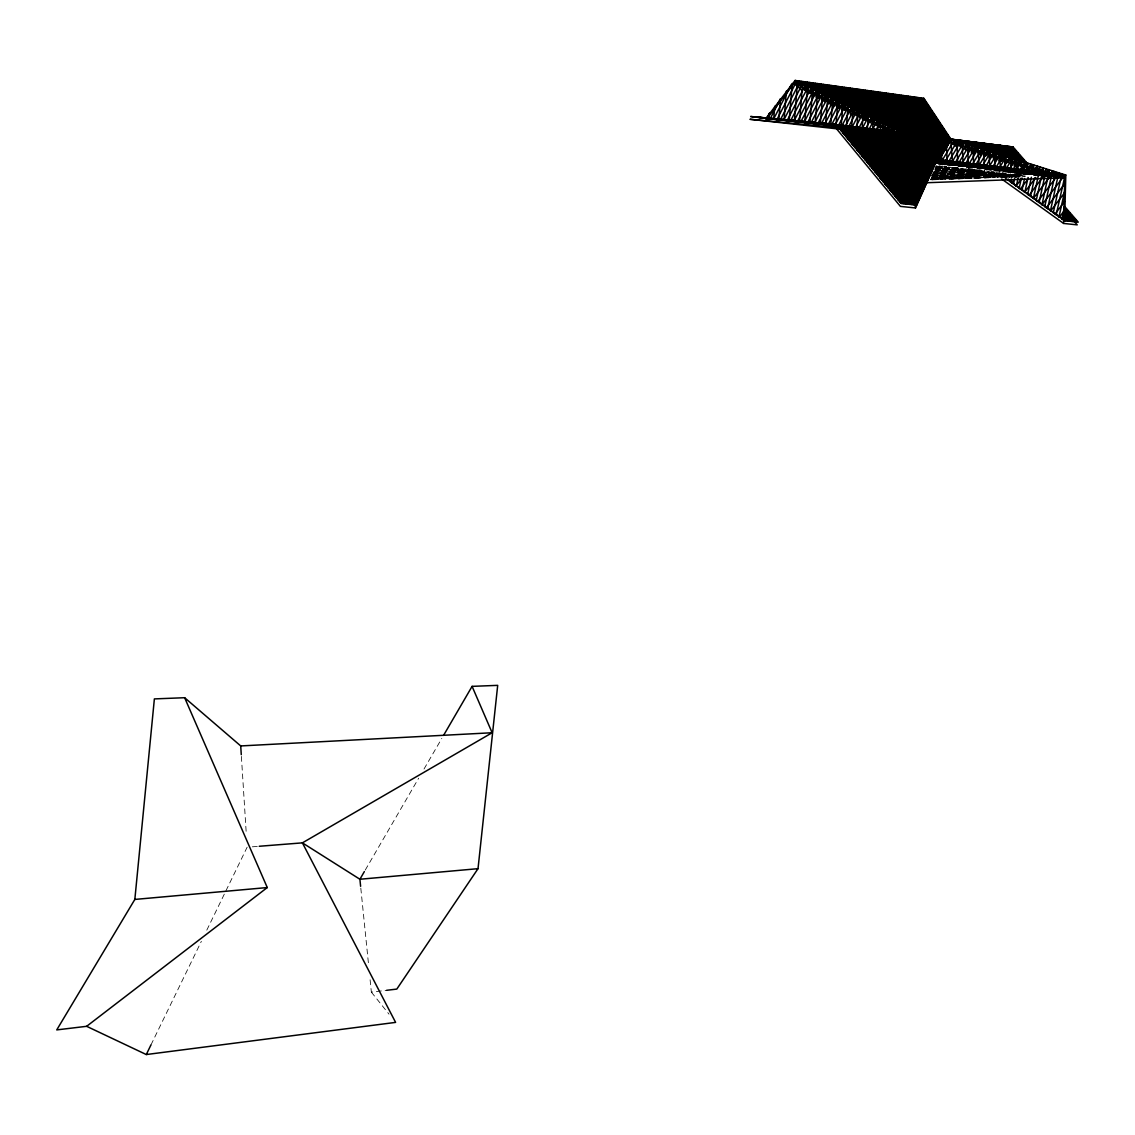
<?xml version="1.0" encoding="UTF-8"?>
<svg xmlns="http://www.w3.org/2000/svg" width="1135" height="1135" viewBox="0 0 1135 1135"><rect width="100%" height="100%" fill="white"/><g stroke="black" fill="none" stroke-linecap="round" stroke-linejoin="round"><path stroke-width="0.75" stroke-dasharray="5 3.75" d="M1002.12 176.124L1002.815 172.846M1004.957 178.167L1006.05 172.988M1011.668 177.33L1012.363 174.066M1014.931 177.429L1015.655 174.01M1018.081 177.968L1018.804 174.634M150.941 1044.966L201.363 941.312M206.797 930.147L247.132 847.221M365.243 870.077L418.659 778.213M424.008 769.033L441.813 738.417M930.516 179.827L938.432 166.618M942.206 166.363L934.204 179.699L930.714 179.302M945.98 166.079L937.893 179.571L931.083 178.791M948.86 167.313L941.582 179.429L932.856 178.436L988.698 171.626M952.35 167.54L945.285 179.302L931.58 177.727M956.124 167.271L948.988 179.16L931.48 177.159M959.018 168.505L952.691 179.032L932.019 176.663M962.508 168.718L956.394 178.904L931.821 176.081M966.296 168.462L960.096 178.762L932.445 175.584M970.084 168.193L963.799 178.635L932.161 174.989M972.979 169.427L967.517 178.493L932.856 174.492M976.483 169.64L971.234 178.365L934.261 174.095M979.377 170.86L974.951 178.238L933.254 173.4M983.165 170.605L978.668 178.096L934.02 172.917M985.833 172.236L982.385 177.968L933.637 172.293M989.606 172.009L986.116 177.826L932.729 171.612M993.395 171.782L989.833 177.698L935.765 171.385M996.289 173.045L993.565 177.557L934.871 170.704M999.878 173.144L997.296 177.429L934.403 170.066M1003.652 172.931L1001.027 177.287L935.283 169.597M1006.546 174.194L1004.759 177.159L934.786 168.945L948.676 167.313M1008.504 177.032L1010.32 173.995M1017.726 173.854L1015.981 176.762L936.105 167.342M1005.993 172.775L1003 176.762L999.552 172.733M1009.327 177.202L1011.328 174.535M1015.683 177.613L1017.698 174.946M937.028 166.391L940.532 165.965M935.51 167.058L944.277 165.965M935.737 167.498L946.25 166.192M935.978 167.937L946.476 166.646L939.468 165.951M936.219 168.377L946.703 167.086M934.97 169.47L952.393 167.313M935.212 169.895L956.096 167.327L959.586 167.739M935.467 170.335L959.784 167.342M935.722 170.761L958.281 167.994M934.233 171.399L958.493 168.434M932.757 172.052L958.72 168.874M934.247 172.321L962.168 168.902M932.686 172.974L965.828 168.916M932.856 173.414L969.503 168.931M933.027 173.839L974.894 168.746M933.197 174.279L975.064 169.186M931.622 174.918L975.235 169.626L968.283 168.774M931.778 175.357L975.405 170.051M931.948 175.783L977.306 170.278M932.105 176.223L980.952 170.293M932.261 176.649L984.598 170.307M932.417 177.074L984.754 170.747M932.573 177.5L984.91 171.186M932.715 177.925L985.052 171.626M931.267 178.989L992.331 171.64M930.374 179.543L994.402 171.853M932.161 179.77L994.53 172.279M370.109 979.789L371.358 992.146L386.638 990.302M994.643 172.719L937.411 179.585L936.801 165.426M994.757 173.158L942.66 179.387L942.064 165.696M998.332 173.173L947.924 179.202L947.413 167.412M1001.921 173.187L953.187 179.018L952.662 166.93M1005.511 173.201L958.451 178.819L957.926 166.788M1005.61 173.641L963.728 178.635L963.274 168.363M1005.695 174.081L969.006 178.45L968.552 168.221M1005.78 174.506L974.284 178.252L973.83 168.079M1009.356 174.52L979.562 178.067L979.193 169.64M1012.931 174.549L984.854 177.869L984.485 169.498M1016.52 174.563L990.16 177.684L989.862 171.03M1020.095 174.577L995.452 177.5L995.296 173.967M1022.763 174.705L1000.758 177.301L1000.602 173.783M1006.078 177.117L1022.961 175.116M1011.399 176.918L1023.188 175.528M1016.719 176.734L1020.067 176.336M1022.039 176.535L1025.387 176.138L1007.908 174.066M252.31 846.823L257.489 846.412M931.551 179.869L995.14 177.571M1002.205 177.33L1019.883 176.691M936.914 168.023L1012.236 176.89L1013.952 174.052L1017.258 177.94M935.694 168.462L1012.533 177.344M976.994 169.81L983.96 170.633M1016.761 174.464L1023.543 175.272M948.236 167.001L958.777 168.235M960.522 168.448L993.877 172.406M995.636 172.605L1006.163 173.854M936.531 166.207L1019.996 176.081M935.566 166.675L1019.84 176.521M998.374 173.158L1004.149 177.287M991.621 171.768L998.814 176.932M1017.755 174.705L1020.039 177.358M1015.825 174.364L1018.095 177.003M1012.533 174.364L1014.846 177.046M1010.59 174.024L1012.888 176.691M1009.767 174.989L1012.065 177.642M1007.795 174.606L1010.065 177.259M1004.659 172.889L1008.064 176.847M1002.659 172.477L1007.156 177.727M1001.751 173.357L1005.099 177.259M371.358 992.146L388.993 1014.137M360.802 888.081L368.492 963.913M241.386 756.421L246.252 833.26"/><path stroke-width="1.5" d="M1073.795 220.899L1077.228 224.858L1063.608 223.439L1064.772 177.798L949.867 141.79L922.968 101.043M1064.531 206.315L1078.25 222.134L1064.63 220.701L1065.808 175.031L950.846 139.052L947.328 138.867M768.537 118.693L768.934 113.812M774.737 106.264L773.701 119.246L840.113 125.418M778.851 119.785L780.539 98.688M784.03 120.338L786.356 91.112M792.173 83.536L789.194 120.877L837.985 125.63M794.372 121.431L797.536 81.819L796.869 82.529L795.748 80.557M799.551 121.984L802.558 84.274L800.757 86.189L797.721 80.826M804.729 122.523L807.595 86.714L804.644 89.849M815.114 123.63L817.682 91.623L813.483 96.049M820.307 124.183L822.733 94.077L818.448 98.575M825.514 124.736L827.784 96.532L823.457 101.072M835.928 125.843L837.9 101.441L833.501 106.052M841.29 124.666L842.964 103.909L838.538 108.534M846.369 126.936L848.029 106.378L844.355 110.194M851.732 125.801L853.094 108.846L849.434 112.635M856.826 128.056L858.173 111.315L854.527 115.089M862.061 128.61L863.253 113.784L859.621 117.543M867.296 129.163L868.346 116.252L864.7 119.998M877.795 130.27L878.533 121.204L874.901 124.935M883.044 130.823L883.626 123.687L879.994 127.404M898.835 132.497L898.948 131.135M923.294 101.88L923.28 98.291M924.387 105.413L924.798 100.348L923.549 101.611L921.45 98.036M925.607 107.257L926.032 102.193L923.635 104.633L919.605 97.78M926.841 109.102L927.267 104.065L923.72 107.655L917.775 97.525M928.061 111.23L928.501 105.924L923.805 110.691L915.945 97.269M929.295 113.089L929.735 107.797L923.89 113.727L914.101 97.014M930.544 114.961L930.984 109.684L923.975 116.777L912.256 96.759M931.792 116.848L932.232 111.57L924.06 119.828L910.412 96.503M933.041 118.721L933.481 113.457L924.145 122.892L908.567 96.234M934.304 120.594L934.729 115.359L924.245 125.971L906.723 95.978M935.566 122.481L935.992 117.26L924.33 129.035L904.865 95.723M936.829 124.368L937.255 119.161L924.415 132.128L903.02 95.468M938.092 126.255L938.517 121.076L924.5 135.221L901.162 95.212M939.369 128.127L939.794 123.006L924.585 138.314L899.303 94.957M940.645 130L941.071 124.935L924.684 141.421L897.444 94.687M941.795 133.533L942.348 126.865L924.77 144.542L895.586 94.432M943.1 135.335L943.639 128.808L924.855 147.663L893.713 94.177M944.391 137.094L944.916 130.752L924.94 150.785L891.855 93.921M945.71 138.754L946.207 132.696L926.274 152.672M950.08 138.967L932.743 155.949M184.636 697.713L267.278 887.556L86.643 1026.31L56.75 1029.899L134.838 899.431L154.374 698.905L184.636 697.713L240.719 745.936L492.136 732.742L472.089 686.363L497.697 685.356L478.019 868.672L396.81 989.082L386.638 990.302M801.977 87.338L802.317 84.146L783.689 120.296M804.715 89.92L805.183 85.551L787.08 120.665L759.499 117.302M807.453 92.488L808.049 86.941L790.471 121.019M810.376 93.382L810.915 88.331L793.862 121.374M813.1 96.049L813.795 89.736L797.267 121.743L765.77 117.884M815.994 97.184L816.661 91.126L800.672 122.098M818.973 97.653L819.541 92.517L804.062 122.452M821.683 100.447L822.407 93.921L807.467 122.821M824.577 101.625L825.287 95.312L810.872 123.176L772.055 118.48M827.585 101.88L828.167 96.716L814.277 123.545M830.281 104.761L831.033 98.121L817.697 123.899M833.189 105.966L833.913 99.511L821.102 124.268L780.483 119.26M836.211 106.108L836.793 100.916L824.521 124.623M839.106 107.357L839.673 102.32L827.926 124.992M841.815 110.265L842.567 103.711L831.345 125.347L786.839 119.842M844.851 110.322L845.447 105.115L834.764 125.715M847.746 111.599L848.327 106.52L838.183 126.07M850.456 114.55L851.222 107.924L842.411 124.893M853.506 114.55L854.102 109.329L845.036 126.808M856.4 115.841L856.996 110.733L848.469 127.163M859.294 117.146L859.89 112.138L851.903 127.531M862.16 118.764L862.784 113.543L855.322 127.886M865.069 120.069L865.679 114.947L858.755 128.255M867.977 121.388L868.573 116.366L862.203 128.624M870.843 122.991L871.467 117.77L865.636 128.979L860.302 128.227M873.751 124.311L874.361 119.175L869.069 129.347M876.66 125.644L877.27 120.594L872.517 129.716L873.439 118.721L869.793 122.466M879.54 127.234L880.164 121.998L875.965 130.085M882.448 128.553L883.073 123.417L879.412 130.44M885.357 129.887L885.981 124.822L882.86 130.809M891.145 132.809L891.784 127.645L889.755 131.546M894.267 132.454L894.692 129.064L893.202 131.901L825.514 123.431M897.175 133.958L897.601 130.482L896.664 132.27M903.077 138.867L903.715 133.788L902.949 134.781L901.218 132.724L893.571 131.944L893.841 128.638L890.209 132.341M903.942 139.633L904.595 134.469L903.332 136.867L839.432 128.808M904.808 140.385L905.46 135.15L903.659 138.612L841.035 130.738M905.702 140.939L906.34 135.845L903.985 140.357L842.624 132.681M906.567 141.705L907.22 136.54L904.311 142.102L844.227 134.625M907.447 142.471L908.099 137.221L904.638 143.861L845.83 136.569M908.341 143.01L908.993 137.917L904.964 145.606L847.434 138.498M909.22 143.776L909.873 138.612L904.936 145.436L893.458 131.731M910.086 144.571L910.752 139.307L905.617 149.139L850.64 142.4M911.008 145.081L911.646 140.002L905.957 150.898L852.243 144.344M911.873 145.876L912.54 140.712L906.283 152.657L853.846 146.302M912.753 146.67L913.434 141.407L906.61 154.431L855.464 148.259M913.675 147.167L914.328 142.102L906.936 156.204L857.067 150.203M914.555 147.976L915.221 142.811L907.276 157.992L858.684 152.161M915.434 148.784L916.115 143.521L906.936 156.204L885.655 130.738M916.371 149.252L917.009 144.216L907.943 161.553L861.919 156.091M917.25 150.075L917.917 144.925L908.27 163.341L863.536 158.049M918.13 150.912L918.811 145.635L908.61 165.128L865.154 160.021M919.08 151.352L919.719 146.344L908.936 166.93L866.771 161.993M919.96 152.175L920.627 147.053L909.277 168.718L868.403 163.965M920.854 153.041L921.535 147.763L909.603 170.52L870.02 165.937M921.804 153.438L922.443 148.486L909.944 172.321L871.652 167.909M922.698 154.289L923.351 149.196L910.284 174.137L873.283 169.881M923.578 155.169L924.259 149.919L910.625 175.939L874.915 171.867M924.543 155.495L925.181 150.629L910.965 177.755L876.546 173.839M925.451 156.375L926.103 151.352L911.292 179.571L878.178 175.826M926.33 157.311L927.011 152.076L911.632 181.401L879.809 177.812M927.323 157.524L927.933 152.799L911.972 183.217L881.455 179.798M928.217 158.432L928.856 153.523L911.022 178.096L869.949 128.737M929.111 159.425L929.778 154.246L912.668 186.878L884.732 183.785M930.118 159.425L930.714 154.97L913.008 188.708L886.378 185.771M931.026 160.361L931.636 155.694L913.349 190.552L888.01 187.772M931.906 161.44L932.559 156.431L913.689 192.397L889.656 189.772M932.998 160.957L933.495 157.155L914.03 194.241L891.315 191.772M936.219 159.51L1064.942 174.989M923.266 102.519L923.947 99.057L923.493 99.795L796.5 82.202L796.6 81.365L776.908 119.586L753.257 116.721M923.649 105.172L924.642 100.107L923.564 101.923L799.239 84.77L799.451 82.756L780.298 119.941M924.33 106.321L925.337 101.157L923.62 104.037L810.66 88.53M925.053 107.243L926.047 102.221L923.677 106.165L816.959 91.58M925.734 108.392L926.742 103.271L923.734 108.293L821.343 94.375M926.458 109.315L927.437 104.335L923.805 110.421L829.415 97.653M927.153 110.478L928.146 105.399L923.862 112.564L835.459 100.66M927.834 111.641L928.856 106.463L923.918 114.706L840.113 103.484M928.572 112.549L929.551 107.527L923.975 116.848L847.817 106.704M929.253 113.727L930.26 108.605L924.046 118.991L854.272 109.74M929.991 114.621L930.97 109.669L924.103 121.147L858.429 112.478M930.686 115.813L931.679 110.748L924.16 123.304L864.941 115.529M931.367 117.019L932.388 111.812L924.231 125.46L873.269 118.806M932.119 117.884L933.112 112.89L924.287 127.617L877.312 121.516M932.8 119.104L933.821 113.968L924.344 129.787L883.981 124.566M933.566 119.955L934.531 115.046L924.415 131.958L889.67 127.489M934.247 121.175L935.254 116.139L924.472 134.129L896.409 130.539M934.928 122.424L935.964 117.217L924.528 136.314L900.254 133.221M935.708 123.247L936.687 118.31L924.599 138.484L907.078 136.271M936.389 124.495L937.411 119.388L924.656 140.669L909.078 138.711M937.169 125.304L938.134 120.48L924.713 142.868L912.469 141.336M937.85 126.567L938.844 121.573L924.784 145.053L916.144 143.975M938.531 127.872L939.567 122.665L924.841 147.252L919.605 146.599M939.326 128.61L940.305 123.758L924.911 149.451L921.464 149.025M940.007 129.929L941.028 124.864L924.968 151.65M940.816 130.624L941.752 125.957L926.784 150.927M941.511 131.944L942.476 127.063L926.827 153.168M942.178 133.334L943.213 128.17L927.862 153.764M943.015 133.916L943.937 129.276L928.785 154.559M943.682 135.32L944.675 130.383L929.693 155.381M944.263 137.221L945.412 131.49L930.572 156.219M945.228 137.179L946.15 132.596L931.721 156.658M945.866 138.754L946.888 133.717L932.601 157.51M946.817 138.81L947.626 134.824L933.481 158.403M947.782 138.853L948.363 135.945L934.701 158.716M949.683 138.952L949.839 138.186L936.446 160.517M951.187 139.562L938.588 160.361M956.833 143.62L957.33 141.166L944.873 161.908M959.657 145.649L960.38 142.116L948.69 161.596M962.48 147.678L963.416 143.067L952.506 161.255M965.303 149.706L966.467 144.031L954.989 163.128M968.481 150.047L969.517 144.982L958.805 162.816M971.29 152.203L972.567 145.933L962.636 162.489M974.412 152.828L975.632 146.897L965.133 164.348M977.646 152.842L978.682 147.848L968.95 164.05M980.427 155.126L981.732 148.813L972.766 163.724M983.719 154.956L984.797 149.763L975.703 164.887M986.826 155.679L987.861 150.728L979.108 165.27M989.606 158.02L990.926 151.679L982.938 164.958M992.912 157.751L993.99 152.643L985.875 166.121M995.679 160.163L997.055 153.594L989.28 166.505M998.786 160.929L1000.119 154.559L992.231 167.654M1002.12 160.588L1003.184 155.523L996.062 167.342M1004.872 163.029L1006.263 156.488L999.907 167.015L987.606 168.576M1008.235 162.617L1009.327 157.439L1002.446 168.86M1011.342 163.44L1012.406 158.403L1006.277 168.576M1010.632 182.238L1011.328 178.961M1014.094 165.909L1015.484 159.368L1010.122 168.264M1013.47 184.267L1014.562 179.146M1017.471 165.469L1018.563 160.333L1013.073 169.441M1016.307 186.31L1018.081 177.968M1020.578 166.306L1021.642 161.298L1016.506 169.796M1019.159 188.353L1021.245 178.564M1023.33 168.789L1024.721 162.262L1020.351 169.512M1021.997 190.382L1024.536 178.507M1026.707 168.32L1027.799 163.227L1023.316 170.661M1024.834 192.425L1028.04 177.471M1029.814 169.172L1030.892 164.192L1026.764 171.016M1027.672 194.468L1031.375 177.23M1032.864 170.335L1033.971 165.157L1029.757 172.151M1030.523 196.511L1034.524 177.94M1035.971 171.186L1037.064 166.121L1033.588 171.896M1033.361 198.54L1038.014 177.032M1039.078 172.066L1040.157 167.086L1037.433 171.584L1023.458 173.286M1036.212 200.583L1041.391 176.62M1042.129 173.201L1043.249 168.065L1038.482 175.939M1039.05 202.626L1046.342 169.03L1042.242 175.811M1039.703 202.087L1041.973 204.726L1049.435 169.995L1046.002 175.67L936.063 162.546M1044.739 206.712L1052.528 170.974L1049.761 175.542L935.424 161.865M1047.591 208.755L1055.621 171.938L1053.535 175.4L936.489 161.383M1050.442 210.798L1058.728 172.903L1057.295 175.272L934.091 160.489L934.431 157.893L914.384 196.085L892.961 193.773M1053.28 212.841L1061.835 173.882L1061.069 175.13L935.183 160.007L935.368 158.63L914.725 197.944L894.607 195.773M1056.132 214.884L1065.169 174.96M1058.983 216.927L1064.97 189.786M1064.531 206.783L1061.835 218.984L1076.434 220.516M750.632 116.494L836.311 124.453L901.445 203.505L916.555 205.095L936.928 159.524L1065.808 175.031L1042.838 175.868M838.822 129.035L749.951 119.288L835.317 127.304L900.424 206.386L915.519 207.96L935.893 162.404L1064.772 177.798L925.266 182.778M86.643 1026.31L146.287 1054.543L150.941 1044.966M769.672 112.847L766.763 118.508L750.888 116.522M770.14 118.863L780.497 98.745M773.531 119.218L791.35 84.6M886.307 131.178L888.875 126.24L888.237 131.461L888.733 126.155L885.101 129.872M900.126 132.639L900.509 131.887M902.85 133.093L819.002 122.835M936.304 159.354L915.065 199.788L896.267 197.774M929.849 174.18L915.42 201.647L897.927 199.788M922.258 191.134L915.761 203.52L899.573 201.803M364.349 871.595L359.909 879.256L360.618 886.307M443.586 735.352L472.089 686.363M935.581 159.609L949.101 137.065L948.732 138.91L1013.087 146.982L1027.955 164.121M938.092 160.319L950.846 139.052L923.918 98.376L795.082 80.457L765.941 118.423L838.027 126.07M938.929 160.007L949.867 141.79L957.06 146.954M941.965 160.759L954.28 140.215L954.01 141.591L1014.676 149.281M934.743 163.213L913.618 192.028L860.06 127.489M930.686 172.307L914.143 194.851L858.074 127.234L842.042 125.673M926.628 181.387L914.668 197.66L856.088 126.978M922.556 190.481L915.193 200.498L854.087 126.723M918.499 199.561L915.732 203.335L852.101 126.467L760.649 117.756M959.855 145.791L962.154 142.669L963.047 163.227M964.168 148.884L967.502 144.358L968.396 164.802M969.347 150.785L972.865 146.032L973.688 164.689M974.596 152.615L978.228 147.706L978.98 164.575M979.888 154.403L983.605 149.394L984.343 166.15M985.194 156.162L988.982 151.069L989.635 166.036M990.529 157.907L994.359 152.757L994.984 166.888M995.863 159.652L999.751 154.445L1000.29 166.746M1001.226 161.383L1005.142 156.133L1005.681 168.377M1006.589 163.099L1010.533 157.822L1011.001 168.235M1011.966 164.816L1015.938 159.51L1016.407 169.839M1017.343 166.533L1021.344 161.213L1021.812 171.428M1014.676 178.947L1011.654 182.962L1008.277 179.032M1022.734 168.25L1026.764 162.901L1027.147 171.3M1022.053 178.011L1015.981 186.069L1013.711 183.43M1028.126 169.966L1032.183 164.603L1032.481 171.201M1028.452 178.408L1020.308 189.176L1018.038 186.523M1033.531 171.683L1037.603 166.292L1038.043 175.968M1035.886 177.443L1024.635 192.283L1022.351 189.616M1038.951 173.4L1043.037 167.994L1043.391 175.769L1057.834 174.081M1041.973 204.726L1064.814 175.003M1065.127 183.232L1046.314 207.833L1044.03 205.18M765.004 121.19L794.131 83.238L894.153 131.887M1064.9 192.368L1050.655 210.954L1048.357 208.287M1064.658 201.477L1054.997 214.061L1052.684 211.394M1064.431 210.557L1059.338 217.182L1057.025 214.501M1064.204 219.623L1063.679 220.303L1061.367 217.622M808.531 93.51L812.632 89.168L809.922 123.077L838.07 125.701L799.622 121.034M828.465 103.569L832.835 98.986L830.721 125.29L837.658 125.928M928.856 153.338L947.512 134.654L947.158 138.825L960.111 140.229L963.274 143.932M930.175 155.254L948.803 136.626L948.619 138.896L952.634 139.279L955.542 142.698L956.805 140.995L957.77 163.355M934.062 157.893L946.462 145.521L947.186 162.362M935.368 159.865L941.553 153.707L941.837 160.56M492.136 732.742L302.407 842.865L259.22 846.27M933.779 160.9L936.928 159.524L903.091 132.965L795.082 80.457L805.339 90.091M146.287 1054.543L395.604 1022.394L302.407 842.865L359.909 879.256L478.019 868.672M937.595 159.595L935.51 159.865L935.453 158.701L913.093 189.233L862.033 127.73M939.567 159.836L933.949 160.546L933.821 157.41L912.583 186.438L864.019 127.985M935.453 160.844L941.553 160.078M935.609 161.312L943.525 160.319M935.793 161.766L945.498 160.546M935.992 162.234L947.47 160.787M936.191 162.688L949.442 161.028M938.063 162.929L951.414 161.255M939.964 163.17L953.386 161.496M938.517 163.837L955.344 161.737M940.433 164.078L957.302 161.964M944.036 164.107L959.259 162.206M947.668 164.121L961.217 162.447M949.101 164.419L963.175 162.674M947.555 165.086L965.119 162.915M951.286 165.1L967.063 163.142M955.003 165.114L969.02 163.383M958.72 165.128L970.964 163.61M958.933 165.568L972.894 163.851M959.146 166.022L974.837 164.078M961.104 166.249L976.767 164.32M964.793 166.263L978.711 164.547M966.736 166.49L980.64 164.788M966.949 166.93L982.569 165.015M967.162 167.37L984.499 165.242M970.836 167.384L986.414 165.483M974.383 167.412L988.344 165.71M978.044 167.427L990.259 165.937M978.214 167.866L992.174 166.164M978.384 168.32L994.09 166.405M980.299 168.547L996.005 166.632M983.96 168.562L997.92 166.859M986.031 169.228L1001.737 167.313M986.187 169.668L1003.638 167.554M989.833 169.682L1005.539 167.781M993.48 169.697L1007.426 168.008M995.367 169.924L1009.327 168.235M995.523 170.363L1011.228 168.462M995.665 170.789L1013.115 168.689M999.311 170.803L1015.002 168.916M1003.042 170.803L1016.889 169.143M1006.646 170.832L1018.776 169.37M1006.788 171.257L1020.663 169.597M1006.915 171.697L1022.536 169.824M1008.774 171.924L1024.423 170.051M1012.363 171.938L1026.295 170.278M1015.967 171.952L1028.168 170.505M1016.08 172.392L1030.041 170.732M1014.435 173.031L1031.914 170.959M1018.024 173.045L1033.772 171.172M1021.614 173.073L1035.631 171.399M1023.543 173.726L1039.362 171.853M1023.614 174.166L1041.221 172.08M1026.153 174.293L1043.079 172.293M1029.729 174.322L1044.924 172.52M1034.978 174.137L1046.782 172.747M1035.191 174.549L1048.627 172.96M1033.744 175.159L1050.471 173.187M1035.688 175.372L1052.315 173.414M1039.305 175.372L1054.16 173.627M1042.937 175.386L1056.004 173.854M1059.664 174.293L1048.74 175.57L1048.47 169.697L1028.963 195.39L1026.664 192.723M1061.509 174.52L1054.089 175.386L1053.918 171.399L1033.304 198.497L1030.991 195.816M1063.339 174.733L1059.452 175.187L1059.352 173.102L1037.631 201.619L1035.375 198.98M134.838 899.431L267.278 887.556M752.647 116.749L844.1 125.446L909.248 204.328M842.525 126.184L846.866 126.524M851.094 126.992L873.893 129.248L909.986 172.577L925.692 151.04L925.976 157.481M851.42 127.418L856.755 127.716M860.231 128.042L881.739 130.241L907.957 161.624L919.293 146.018L919.52 151.154M860.216 128.369L865.31 128.837M870.176 129.234L889.556 131.249L905.929 150.799L912.994 141.066L913.221 146.344M879.441 130.355L897.345 132.227L903.942 140.102L906.766 136.172L906.978 141.265M949.967 139.335L967.545 141.18L972.042 146.429M950.123 139.662L955.911 140.144M958.933 140.485L976.795 142.357L983.548 150.217M959.401 140.896L984.173 143.294L992.203 152.643M959.799 141.052L963.289 141.378M966.793 141.719L991.493 144.23L1001.779 156.148M966.921 141.96L972.198 142.457M976.228 143.138L981.477 143.634M984.967 143.961L1007.866 146.316L1021.585 162.163M985.152 144.329L990.529 144.783M993.962 145.053L1013.087 146.982M860.883 128.496L864.402 128.865M869.68 129.418L874.957 129.986M878.476 130.355L903.091 132.965L916.555 205.095M1064.857 214.089L1071.468 214.799M1064.63 215.792L1073.128 216.7M1064.247 217.494L1074.774 218.615M1064.744 210.613L1068.177 210.996M1064.531 212.316L1069.823 212.898M883.087 181.784L912.313 185.048L928.856 153.523L929.182 159.581M860.302 154.133L907.603 159.765L916.115 143.521L916.356 148.756M938.531 163.44L943.795 164.078M949.073 164.703L952.591 165.128M957.869 165.753L963.133 166.377M968.41 167.001L971.929 167.427M977.207 168.051L980.711 168.477M987.748 169.314L991.266 169.739M996.53 170.363L1000.048 170.775M1005.326 171.413L1010.604 172.038M1015.868 172.662L1019.386 173.088M1024.664 173.712L1028.182 174.137M1035.205 174.974L1038.724 175.386M999.807 155.665L1022.663 158.503M1012.236 158.857L1024.267 160.347M849.037 140.456L905.29 147.366L909.873 138.612L910.086 143.648M1018.932 161.354L1025.884 162.206M969.063 145.166L1016.279 151.125M975.064 147.593L1017.868 152.97M983.208 150.274L1019.471 154.814M993.196 153.182L1021.074 156.658M832.054 124.041L903.091 132.965M950.321 139.25L1006.702 146.358M949.839 139.477L1013.087 147.451M812.504 122.225L839.446 125.503M848.157 126.609L842.752 125.999L866.005 128.241L912.058 183.643L932.175 156.133L932.403 161.227M851.52 127.12L856.854 127.716M949.825 139.619L955.032 140.286M959.274 140.754L964.424 141.407M967.19 141.832L973.021 142.499M981.619 143.592L975.859 142.925L1000.616 145.393L1013.186 159.95M985.052 144.031L990.217 144.684M806.049 121.629L838.339 125.73M843.192 126.198L846.639 126.638M851.832 127.304L855.279 127.744M967.119 142.102L971.773 142.556M975.873 143.209L980.328 143.634M793.209 120.438L838.226 126.013M837.843 126.879L903.006 135.136L903.715 133.788L903.9 138.896M835.317 127.304L840.595 127.971M950.846 139.052L962.381 147.323M1005.582 178.323L1064.63 220.701M1001.694 179.004L1063.608 223.439M903.446 136.81L935.893 162.404M794.131 83.238L801.821 90.459M1011.469 146.77L1025.189 162.603M1064.062 207.464L1076.633 221.963M1009.668 146.543L1023.387 162.376M1064.545 209.904L1074.831 221.779M1063.878 211.025L1073.029 221.595M1006.05 146.075L1019.769 161.936M1064.36 213.465L1071.227 221.396M1004.234 145.847L1016.818 160.39M1063.694 214.6L1069.411 221.211M1002.432 145.62L1013.853 158.843M1064.162 217.055L1067.595 221.013M1063.495 218.175L1065.779 220.828M998.786 145.152L1010.377 158.574M996.97 144.925L1007.369 156.97M995.154 144.698L1005.511 156.701M993.324 144.457L1003.638 156.431M989.663 143.989L998.757 154.559M987.833 143.762L996.885 154.275M986.003 143.521L995.225 154.261M982.328 143.053L989.195 151.04M980.484 142.826L988.457 152.09M978.64 142.584L985.435 150.501M974.951 142.116L980.541 148.628M973.106 141.889L978.852 148.586M971.262 141.648L976.965 148.316M969.403 141.407L973.943 146.713M965.686 140.939L970.141 146.145M963.828 140.697L967.133 144.556M961.969 140.47L965.218 144.258M958.238 139.988L961.657 143.989M956.365 139.747L958.593 142.357M950.747 139.037L952.435 161.766M899.275 132.483L903.446 137.434L905.219 134.966L905.446 140.087M895.401 131.986L904.439 142.755L908.312 137.392L908.525 142.457M891.514 131.49L905.432 148.118L911.419 139.832L911.646 145.138M887.613 130.993L906.439 153.495L914.555 142.286L914.782 147.55M883.697 130.497L907.447 158.914L917.718 144.769L917.931 149.962M879.781 130L908.454 164.348L920.882 147.266L921.109 152.36M877.823 129.745L908.965 167.086L922.485 148.515L922.698 153.537M875.865 129.489L909.475 169.824L924.089 149.777L924.372 156.36M871.921 128.993L910.511 175.329L927.309 152.303L927.579 158.56M867.977 128.496L911.533 180.862L930.558 154.842L930.785 160.134M850.101 126.212L915.25 204.967M848.1 125.957L913.249 204.754M846.1 125.701L911.249 204.541M842.099 125.19L907.234 204.116M840.084 124.935L905.219 203.903M838.07 124.68L903.219 203.69M836.055 124.424L901.19 203.477M889.982 93.652L921.521 147.905M888.123 93.396L918.953 146.458M886.251 93.141L915.463 143.45M884.364 92.871L912.838 141.932M882.491 92.616L910.511 140.896M880.618 92.361L906.127 136.356M878.731 92.091L903.474 134.795M876.858 91.836L899.927 131.674M874.971 91.566L897.728 130.894M873.085 91.311L895.16 129.461M871.183 91.041L893.259 129.22M869.297 90.786L890.493 127.446M867.41 90.516L888.591 127.205M865.508 90.247L885.811 125.432M863.607 89.991L883.03 123.658M861.706 89.722L881.129 123.417M859.805 89.466L878.348 121.629M857.904 89.197L876.433 121.388M855.989 88.927L872.772 118.068M854.087 88.672L871.737 119.359M852.172 88.402L868.062 116.04M850.257 88.133L866.147 115.784M848.342 87.863L864.232 115.529M846.426 87.594L861.422 113.741M844.511 87.338L859.337 113.202M842.581 87.069L856.471 111.315M840.652 86.799L854.74 111.4M838.722 86.53L850.995 107.967M836.793 86.26L849.008 107.598M834.863 85.99L846.142 105.711M832.934 85.721L844.142 105.328M830.99 85.451L841.517 103.881M829.061 85.182L838.651 101.98M827.117 84.912L836.637 101.611M825.173 84.643L833.771 99.724M823.23 84.373L830.905 97.851M821.286 84.103L828.266 96.376M819.328 83.834L826.252 96.007M817.37 83.564L824.237 95.624M815.427 83.295L822.208 95.227M813.469 83.011L819.328 93.34M811.511 82.742L816.718 91.921M809.539 82.472L813.823 90.02M807.581 82.202L811.795 89.622M805.609 81.919L808.9 87.736M803.637 81.649L806.843 87.296M801.679 81.379L804.247 85.919M799.693 81.096L801.353 84.018M914.881 204.527L915.519 207.96M240.719 745.936L241.273 754.676M923.918 98.376L925.451 152.246M923.308 113.216L923.408 116.692"/></g></svg>
